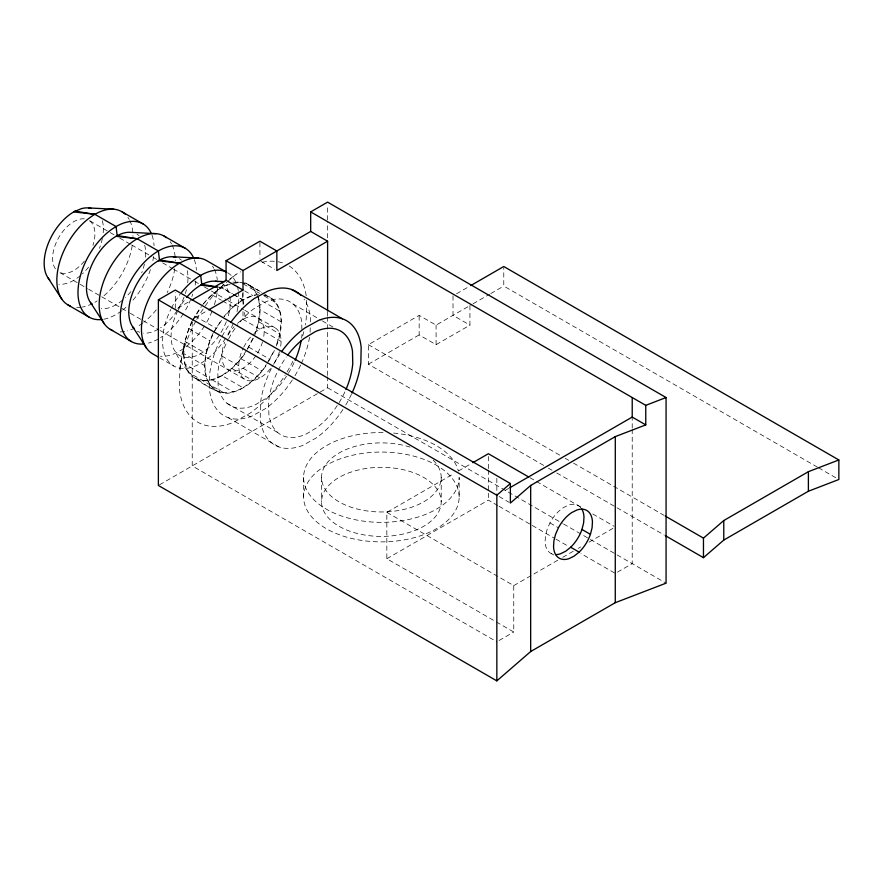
<?xml version="1.0" encoding="UTF-8"?>
<svg xmlns="http://www.w3.org/2000/svg" width="883" height="883" viewBox="0 0 883 883"><rect width="100%" height="100%" fill="white"/><g stroke="black" fill="none" stroke-linecap="round" stroke-linejoin="round"><path stroke-width="0.66" stroke-dasharray="4.42 3.31" d="M175.298 308.299L175.298 292.659M192.229 322.107L192.229 465.926L496.842 641.798M159.569 484.778L327.604 387.769L327.604 376.765M327.604 375.441L327.604 317.637M327.604 316.257L327.604 312.129M327.604 237.88L327.604 221.379M327.604 219.999L327.604 204.878M543.685 465.418L368.388 364.215L368.388 344.679L419.16 315.363L436.081 325.132L471.897 304.458M469.933 305.595L469.933 325.132L436.081 344.679L419.16 334.911L419.16 315.363M436.081 344.679L436.081 325.132M453.012 295.827L453.012 315.363L469.933 325.132M817.382 467.118L503.774 286.059L503.774 267.814M632.217 429.403L632.217 563.63L615.296 573.398L580.904 553.542M632.217 428.034L632.217 417.074M191.898 321.114C182.858 342.251 179.106 365.639 179.381 388.564A90.496 52.252 -60 0 0 233.255 422.449L249.955 413.233A90.496 52.252 -60 0 0 285.176 375.021M183.896 346.743C182.98 356.831 183.885 367.747 190.871 375.672C202.858 381.886 213.454 392.99 227.527 393.31C244.602 390.871 257.946 377.902 267.108 364.083M258.465 294.293C244.326 296.269 232.461 305.673 223.951 316.71L233.134 307.019L242.726 299.977L242.869 292.174M306.589 300.242L306.246 318.531A90.496 52.252 -60 0 1 305.242 325.021M310.121 332.229L310.264 324.502M310.308 321.92L310.386 318.057A71.799 41.457 -60 0 0 304.072 299.138M192.163 321.765L188.863 328.642L185.066 341.434L183.763 353.564L204.922 365.783L206.214 353.653L210.022 340.849L214.414 331.688M257.88 295.882C262.052 308.531 259.823 322.45 254.812 334.525L258.62 321.732L259.922 309.602L281.07 321.809L279.768 333.94L275.971 346.743C283.498 330.352 285.982 299.381 263.277 294.878M213.057 333.332C204.503 351.059 197.328 381.07 218.962 392.251M253.3 338.288L245.949 351.864M274.447 350.507L267.803 362.891M580.804 507.659A27.561 15.916 -60 0 0 568.453 505.12L563.376 507.637A27.561 15.916 -60 0 0 549.966 522.902L547.107 529.414L545.44 535.926L545.076 541.996A27.561 15.916 -60 0 0 553.597 554.369M192.715 320.617L201.368 306.6M214.966 330.54L223.233 317.759M247.328 349.226L254.271 335.672M267.052 363.542L274.315 350.176M192.505 320.099L200.607 307.163M213.653 332.317L221.754 319.37M222.108 375.407L231.699 368.366L240.882 358.675L246.611 350.275M243.267 387.615L252.847 380.573L262.03 370.882L266.335 364.591M203.653 303.465L207.924 298.288L226.854 282.141M244.536 354.238C233.829 368.542 217.262 384.524 197.803 380.032M202.803 304.503L211.986 294.801L221.567 287.77L242.726 299.977M227.869 281.28L236.037 274.359L240.673 271.798M259.922 329.138L242.991 319.37L245.187 317.77L244.249 310.088M177.66 308.233L189.47 301.423M194.591 318.001L207.571 310.507M456.544 293.785L469.535 286.28M368.388 364.215L419.16 334.911M473.078 303.774L489.612 294.238M490.793 293.553L503.774 286.059M386.842 512.339L513.763 585.617L513.763 632.018L386.842 558.74L386.842 512.339L453.73 473.718M458.509 470.959L471.654 463.365M386.842 558.74L488.376 500.12L497.869 505.606M505.153 490.44L508.718 488.376M513.763 585.617L557.957 560.098M562.736 557.339L573.486 551.124M578.266 548.376L580.661 546.996M589.016 542.162L614.104 527.681M499.094 640.495L513.763 632.018M217.659 289.922L227.682 284.392M230.463 283.951L221.843 287.615L217.869 287.163M233.598 294.403L242.991 299.834L252.847 295.639L255.474 295.375M194.911 378.222L202.803 380.65L211.986 379.745L221.843 375.551L242.991 387.769C234.779 392.184 224.856 394.833 216.07 390.429C197.417 382.979 183.521 369.414 175.044 351.279M235.066 282.615L237.306 282.074L245.871 283.134L261.158 291.953M233.013 283.3L240.882 282.516L248.763 284.955L261.688 292.416M232.858 282.107L240.882 282.516M217.825 286.964L221.843 287.615L232.417 293.719M263.344 295.132C275.794 296.798 281.07 310.33 281.081 321.5M818.574 467.802L836.466 478.133M261.048 261.401L274.58 269.216M368.388 344.679L560.374 455.518M565.142 458.266L568.718 460.33M573.486 463.089L664.115 515.407M292.836 303.873L321.169 320.231M322.35 320.915L332.979 327.052M262.869 293.09L269.922 297.163M243.233 283.873L259.679 293.377M264.216 295.993L275.971 302.781M244.624 290.893L252.847 295.639M256.986 295.364L258.62 298.973L279.768 311.18M548.453 468.167L552.03 470.242M556.798 472.99L664.115 534.955M89.911 220.871L108.984 231.887M110.176 232.571L114.945 235.319M119.713 238.079L130.43 244.271M131.622 244.955L151.887 256.655M153.079 257.339L156.655 259.403M162.615 262.847L172.141 268.355M173.333 269.039L193.598 280.739M194.79 281.423L198.366 283.487M204.326 286.931L210.286 290.364M211.478 291.059L226.964 299.999M228.156 300.684L243.653 309.635M244.845 310.319L274.878 327.659M529.888 477.681L582.085 507.813M592.758 513.983L614.115 526.301M211.986 294.801L221.39 300.231M222.56 300.915L233.134 307.019M258.62 321.732L279.768 333.94M264.149 331.589L281.07 341.357M327.604 387.769L562.383 523.31M563.575 523.994L666.069 583.166M194.911 316.037L216.07 328.255M248.763 347.129L269.922 359.337M549.966 522.902L558.42 527.78M499.094 496.533L509.248 502.405M499.05 506.29L531.08 524.778M532.261 525.462L554.8 538.475M555.992 539.16L569.038 546.687M188.863 328.642L210.022 340.849M240.882 358.675L262.03 370.882M221.843 356.015L238.763 365.783M242.991 368.222L259.922 377.99M185.066 341.434L206.214 353.653M231.699 368.366L252.847 380.573M551.588 553.729L553.696 554.954M60 272.692L79.062 283.697M80.254 284.381L87.406 288.509M88.598 289.205L100.519 296.081M101.711 296.776L129.117 312.593M130.309 313.288L142.229 320.165M143.421 320.849L158.918 329.8M160.11 330.485L244.955 379.48M183.763 353.884L185.066 364.193L206.214 376.412L210.022 384.822L216.07 390.429M211.986 379.745L233.134 391.953M223.951 392.869L188.863 372.604L185.066 364.193M159.657 357.858L173.763 366.004M226.997 403.266L277.77 432.571M228.134 417.637L278.907 446.941M245.871 283.134L252.803 287.494L256.92 293.785M248.763 284.955L254.812 290.562L256.445 294.16M258.62 298.973L259.922 309.282M204.911 366.092L206.214 376.412M242.991 299.834L243.62 304.955M301.876 329.348L301.71 321.865A59.834 34.547 -60 0 0 264.392 302.405L253.355 309.094A59.834 34.547 -60 0 0 238.664 323.597M496.842 478.299L496.842 495.231M488.376 456.445L488.376 468.73M488.376 470.098L488.376 500.12M459.16 496.974A77.781 44.912 0 0 0 342.494 458.078A77.781 44.912 0 0 0 342.494 535.86A77.781 44.912 0 0 0 459.16 496.974L459.16 477.427A77.781 44.912 0 0 1 380.485 522.339A77.781 44.912 0 0 1 303.62 476.39A77.781 44.912 0 0 1 384.072 432.549M441.213 477.427L441.213 501.853A59.834 34.547 0 0 1 351.467 531.776A59.834 34.547 0 0 1 351.467 471.941A59.834 34.547 0 0 1 441.213 501.853M321.544 477.427L321.544 501.853M303.597 477.427L303.597 496.974M259.922 242.505L259.922 258.145M242.991 292.096L242.991 305.043M242.991 311.556L242.991 319.37M254.436 333.134A29.912 17.274 -60 0 1 280.353 348.09M279.458 351.633A29.912 17.274 -60 0 1 272.041 366.577M270.496 368.619A29.912 17.274 -60 0 1 244.017 378.851A29.912 17.274 -60 0 1 243.134 348.388M243.719 347.218A29.912 17.274 -60 0 1 253.564 333.94M237.516 323.366A29.912 17.274 -60 0 1 263.432 338.321M262.538 341.864A29.912 17.274 -60 0 1 256.6 354.657M255.871 355.739A29.912 17.274 -60 0 1 229.05 370.209A29.912 17.274 -60 0 1 224.679 342.163M228.035 335.165A29.912 17.274 -60 0 1 234.05 326.82M89.669 220.805A29.912 17.274 -60 0 1 92.936 245.353M84.338 261.136A29.912 17.274 -60 0 1 59.812 272.505M55.441 268.885A29.912 17.274 -60 0 1 58.808 237.461A29.912 17.274 -60 0 1 84.338 218.829M227.615 272.737A53.852 31.093 -60 0 1 236.633 284.105M237.461 286.754A53.852 31.093 -60 0 1 238.255 290.507M238.432 291.843A53.852 31.093 -60 0 1 236.898 312.041M233.2 323.476A53.852 31.093 -60 0 1 226.302 337.107M225.629 338.189A53.852 31.093 -60 0 1 174.415 366.368A53.852 31.093 -60 0 1 170.761 309.469M171.335 308.322A53.852 31.093 -60 0 1 180.11 294.26M221.633 283.101A41.887 24.183 -60 0 1 229.293 294.006M229.779 296.202A41.887 24.183 -60 0 1 227.659 317.913M226.335 321.666A41.887 24.183 -60 0 1 184.238 357.306A41.887 24.183 -60 0 1 177.196 312.118M177.792 310.882A41.887 24.183 -60 0 1 185.883 298.299M179.315 258.675A41.887 24.183 -60 0 1 181.39 260.132M187.251 270.662A41.887 24.183 -60 0 1 187.66 283.134M186.423 289.734A41.887 24.183 -60 0 1 185.353 293.487M184.028 297.24A41.887 24.183 -60 0 1 177.913 309.37M177.174 310.529A41.887 24.183 -60 0 1 160.585 327.77M158.377 329.138A41.887 24.183 -60 0 1 143.576 333.112M139.735 332.284A41.887 24.183 -60 0 1 137.439 331.213M102.373 220.728A41.887 24.183 -60 0 1 103.19 232.924M102.373 238.432A41.887 24.183 -60 0 1 99.415 248.388M88.576 267.163A41.887 24.183 -60 0 1 82.351 273.862M80.364 275.617A41.887 24.183 -60 0 1 58.962 284.26M127.892 217.284A53.852 31.093 -60 0 1 129.216 219.414M129.812 220.573A53.852 31.093 -60 0 1 132.991 236.324M132.207 245.684A53.852 31.093 -60 0 1 101.534 297.781M97.119 300.926A53.852 31.093 -60 0 1 94.922 302.273M92.439 303.609A53.852 31.093 -60 0 1 82.351 307.063M81.015 307.262A53.852 31.093 -60 0 1 75.883 307.372M152.019 235.253A53.852 31.093 -60 0 1 154.072 245.717M153.565 256.512A53.852 31.093 -60 0 1 152.847 260.662M150.43 269.613A53.852 31.093 -60 0 1 132.472 300.728M125.927 307.295A53.852 31.093 -60 0 1 122.693 309.999M121.589 310.838A53.852 31.093 -60 0 1 103.51 319.282M137.008 234.249A41.887 24.183 -60 0 1 139.084 235.706M144.68 245.154A41.887 24.183 -60 0 1 145.353 258.708M144.415 264.072A41.887 24.183 -60 0 1 141.722 272.814M130.883 291.589A41.887 24.183 -60 0 1 125.585 297.416M122.671 300.043A41.887 24.183 -60 0 1 101.269 308.686M170.198 241.71A53.852 31.093 -60 0 1 171.523 243.84M172.119 244.999A53.852 31.093 -60 0 1 175.298 260.75M174.724 268.73A53.852 31.093 -60 0 1 167.152 292.637M156.269 309.823A53.852 31.093 -60 0 1 143.841 322.207M142.748 323.046A53.852 31.093 -60 0 1 137.229 326.699M134.746 328.034A53.852 31.093 -60 0 1 127.373 330.893M124.658 331.489A53.852 31.093 -60 0 1 118.19 331.798M212.505 266.136A53.852 31.093 -60 0 1 213.829 268.266M214.426 269.425A53.852 31.093 -60 0 1 217.284 279.624M217.604 285.176A53.852 31.093 -60 0 1 214.315 304.966M212.052 311.257A53.852 31.093 -60 0 1 205.154 324.889M204.481 325.982A53.852 31.093 -60 0 1 160.496 356.224M194.326 259.679A53.852 31.093 -60 0 1 196.379 270.143M195.871 280.937A53.852 31.093 -60 0 1 195.154 285.088M192.748 294.039A53.852 31.093 -60 0 1 191.843 296.611M190.894 299.05A53.852 31.093 -60 0 1 183.995 312.681M183.322 313.763A53.852 31.093 -60 0 1 160.585 337.571M158.377 338.917A53.852 31.093 -60 0 1 148.521 343.101M301.986 334.458A59.834 34.547 -60 0 1 301.567 338.134M294.105 362.593A59.834 34.547 -60 0 1 287.207 375.154M286.5 376.235A59.834 34.547 -60 0 1 266.478 398.045L255.441 404.734A59.834 34.547 -60 0 1 218.123 385.275L217.847 372.681A59.834 34.547 -60 0 1 228.024 339.889M228.642 338.73A59.834 34.547 -60 0 1 237.858 324.613M309.536 337.306A71.799 41.457 -60 0 1 301.213 363.818M300.661 365.021A71.799 41.457 -60 0 1 292.902 379.094M292.174 380.22A71.799 41.457 -60 0 1 265.441 408.652L252.185 415.97A71.799 41.457 -60 0 1 209.448 389.083L209.735 373.608A71.799 41.457 -60 0 1 229.9 323.62M344.878 391.909A59.834 34.547 -60 0 1 338.664 403.365M337.262 405.54A59.834 34.547 -60 0 1 317.251 427.35L306.202 434.039A59.834 34.547 -60 0 1 268.885 414.58L268.62 401.997A59.834 34.547 -60 0 1 286.302 357.03M351.434 394.326A71.799 41.457 -60 0 1 345.794 404.966M342.935 409.524A71.799 41.457 -60 0 1 316.202 437.968L302.957 445.275A71.799 41.457 -60 0 1 260.22 418.387L260.507 402.924A71.799 41.457 -60 0 1 272.924 365.485M273.575 364.304A71.799 41.457 -60 0 1 280.673 352.924M289.227 266.015A90.496 52.252 -60 0 1 306.611 299.028M303.807 331.699A90.496 52.252 -60 0 1 301.975 338.41M292.902 361.246A90.496 52.252 -60 0 1 285.871 373.895M179.746 369.061A90.496 52.252 -60 0 1 196.125 320.551M196.766 319.392A90.496 52.252 -60 0 1 204.414 307.107M205.154 306.048A90.496 52.252 -60 0 1 224.746 283.509M229.845 279.072A90.496 52.252 -60 0 1 236.037 274.359M262.251 262.207A90.496 52.252 -60 0 1 276.854 261.545M278.134 261.754A90.496 52.252 -60 0 1 283.057 263.046M433.2 460.164A59.834 34.547 0 0 1 391.765 511.445A59.834 34.547 0 0 1 322.461 471.434A59.834 34.547 0 0 1 411.301 447.515M393.564 433.078A77.781 44.912 0 0 1 458.343 470.915"/><path stroke-width="1.32" d="M310.684 211.898L645.76 405.352L645.76 424.889L615.296 436.61L530.683 485.462L510.374 503.056L510.374 483.509L175.298 290.054L158.377 299.834L158.377 485.473L496.842 680.87L530.661 651.544L615.274 602.692L666.069 583.166L666.069 397.527L327.604 202.13L310.684 211.898L310.684 231.434L327.604 241.214L327.604 311.059M226.07 260.75L242.991 270.518L242.991 290.054L226.07 280.286L226.07 260.75L259.922 241.202L276.843 250.982L276.843 270.518L327.604 241.214M496.842 680.87L496.842 495.231L510.374 483.509M530.661 651.544L530.683 485.462M615.274 602.692L615.296 436.61M703.464 557.67L703.464 538.133L723.773 520.54L808.386 471.688L838.85 459.966L838.85 479.502L808.386 491.235L723.773 540.076L703.464 557.67L665.307 535.639M723.773 540.076L723.773 520.54M808.386 491.235L808.386 471.688M555.793 554.59A27.561 15.916 -60 0 0 560.606 553.74L565.683 551.235L570.672 547.239A27.561 15.916 -60 0 0 581.952 529.458L583.619 522.946L583.983 516.875A27.561 15.916 -60 0 0 581.467 508.52M590.418 534.347L592.085 527.824L592.449 521.765A27.561 15.916 -60 0 0 576.919 510.01L571.842 512.515A27.561 15.916 -60 0 0 558.42 527.78L555.573 534.292L553.906 540.804L553.542 546.875A27.561 15.916 -60 0 0 569.071 558.63L574.138 556.113L579.138 552.129A27.561 15.916 -60 0 0 590.418 534.347L581.952 529.458M216.556 287.008L200.684 285.176L201.777 284.381L200.684 275.408L179.536 263.189L158.377 260.75L159.47 259.955L158.377 250.982L137.229 238.763L116.07 236.324L117.163 235.529L116.07 226.556L94.922 214.337L74.856 211.103L73.764 211.898A41.887 24.183 -60 0 0 47.384 245.805A41.887 24.183 -60 0 0 49.801 280.021M191.832 300.054L226.07 280.286M242.991 270.518L310.684 231.434M208.752 309.823L242.991 290.054M470.716 285.595L503.774 266.511L838.85 459.966M472.846 462.681L488.376 453.719L528.707 476.997M509.899 487.692L632.217 417.074L645.76 424.889M645.76 405.352L666.069 397.527M88.576 207.924L113.962 209.238M156.269 233.664L130.883 232.35A41.887 24.183 -60 0 0 94.062 260.342A41.887 24.183 -60 0 0 92.108 304.447M173.189 256.776L198.576 258.09M215.496 281.202L224.845 281.688M94.922 214.337L73.764 211.898L81.435 208.642A41.887 24.183 -60 0 1 91.17 208.377M117.163 235.529L137.229 238.763M159.47 259.955L179.536 263.189M201.777 284.381L216.49 286.754M291.699 289.503L342.472 318.818M665.307 516.102L703.464 538.133M121.843 211.677L143.002 223.885M164.15 236.103L185.309 248.311M158.377 299.834L496.842 495.231M570.672 547.239L579.138 552.129M67.991 304.944L89.15 317.152M110.298 329.37L131.457 341.578M158.487 357.185L152.604 353.796A53.852 31.093 -60 0 1 152.604 291.611A53.852 31.093 -60 0 1 206.456 260.529L226.434 272.063A53.852 31.093 -60 0 0 181.644 292.284M132.737 326.853L146.556 348.178M90.43 302.428L104.249 323.752M48.112 278.002L61.942 299.326M632.217 397.527L632.217 417.074M144.47 343.906A53.852 31.093 -60 0 1 131.457 279.403A53.852 31.093 -60 0 1 193.83 258.421M112.748 330.54A53.852 31.093 -60 0 1 110.298 267.185A53.852 31.093 -60 0 1 166.39 237.626M102.163 319.48A53.852 31.093 -60 0 1 88.642 255.849A53.852 31.093 -60 0 1 150.971 232.781M70.441 306.114A53.852 31.093 -60 0 1 68.587 241.743A53.852 31.093 -60 0 1 125.132 214.105M134.415 328.873A41.887 24.183 -60 0 1 137.439 282.858A41.887 24.183 -60 0 1 175.783 257.229M186.721 297.284A41.887 24.183 -60 0 1 218.09 281.655M301.158 340.661A59.834 34.547 -60 0 1 295.154 360.253M230.662 322.538A71.799 41.457 -60 0 1 254.392 298.476L267.648 291.169A71.799 41.457 -60 0 1 300.86 295.264M345.926 389.569A59.834 34.547 -60 0 0 352.759 363.763L352.483 351.169A59.834 34.547 -60 0 0 315.165 331.71L304.127 338.399A59.834 34.547 -60 0 0 287.847 354.944M351.986 393.123A71.799 41.457 -60 0 0 360.86 362.836L361.158 347.361A71.799 41.457 -60 0 0 318.41 320.474L305.165 327.792A71.799 41.457 -60 0 0 281.434 351.853"/></g></svg>
